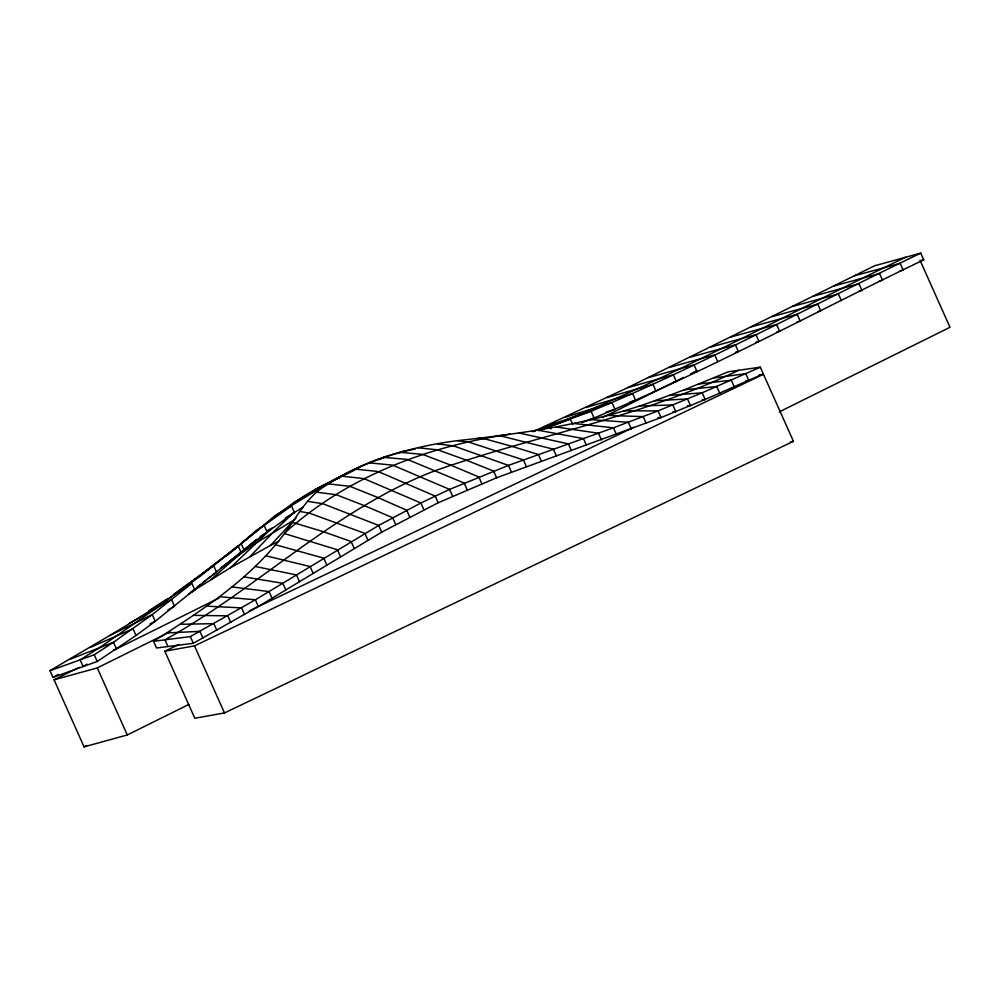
<?xml version="1.0" encoding="UTF-8"?>
<svg xmlns="http://www.w3.org/2000/svg" width="1000" height="1000" viewBox="0 0 1000 1000"><rect width="100%" height="100%" fill="white"/><g stroke="black" fill="none" stroke-linecap="round" stroke-linejoin="round"><path stroke-width="1.5" d="M415.163 449.062C381.613 455.1 349.525 469.487 321.325 488.462C305.538 499.738 296.6 517.288 285.25 532.475C250.987 578.862 201.513 610.775 153.537 641.287L156.537 647.987L193.325 643.288L258.375 606.475L381.712 532.15L438.162 502.762L496.587 477.775L661.05 417.575L705.163 399.5L763.3 373.888L760.3 367.188L728.35 371.763L684.338 389.8L654.513 400.812C591.225 423.938 524.225 433.25 457.6 440.65L457.55 440.662C408.488 446.8 360.387 462.013 318.725 489.062L275.763 515.163L226.513 555.887M194.587 589.275L190.987 592.225L230.362 567.788L270.625 545.337L296 518.013M250.35 556.25L273.8 531.6L293.525 512.663M230.362 567.788L272.075 527.938M312.562 491.987L314.738 489.837L340.988 476.213M289.438 507.013C310.438 488.338 338.35 479.7 362.413 465.7M210.588 579.837L256.562 539.5M271.3 519.212L294.913 501.75L318.725 489.062M256.7 539.412L155.25 621.312L136 635.5L97.238 661.475L53 677.4L50 670.688C105.175 637.775 162.275 606.737 212.525 566.512L264.137 525.388L291.5 505.9L294.5 512.612L267.137 532.1L244.062 550.112L241.062 543.4L257.15 529.788L264.137 525.388L267.137 532.1L260.15 536.5M197.587 577.638L238.088 545.788L241.088 552.5L222.125 567M196.988 587.3L200.588 584.35M202.987 582.375L205.387 580.4M285.25 532.475C347.625 476.325 427.95 446.2 510.087 434.137M267.125 531.013L269.45 529.188M220.912 568.025L254.237 544.125L293.825 520.163M173.412 594.5L213.625 565.625L216.625 572.325L213.025 574.862M207.037 579.1L210.637 576.562M235.912 548.138L156.938 607.775L99.388 647.8L80.15 659.85L50 670.688M87 664.137L83.15 666.55L80.15 659.85L94.237 654.775L113.462 642.3L152.25 614.6L191.875 583.362L194.875 590.062L188.675 593.987M148.95 610.737L167.162 598.95M303.137 507.15L285.325 518.013M53 677.4L58.35 674.35M129.388 623.25L171.562 599.612L174.562 606.325L167.913 610.025M153.537 641.287L190.325 636.587L255.375 599.775L378.713 525.438L420.863 502.987L449.588 489.4L508.45 465.4L613.425 427.812L658.05 410.875L702.163 392.8L760.3 367.188M400.188 452.688L402.887 451.3M270.625 545.337L278.85 541.237M379.312 459.663L384.65 457.013M533.337 431.613L627.712 387.663L874.663 265.75L920.738 253.137L923.737 259.837C813.825 312.387 706.688 371.163 594.087 417.95L581.888 422.6M905.588 257.275C788.263 313.45 673.938 376.413 553.237 425.275L591.087 411.25C703.688 364.462 810.825 305.675 920.738 253.137M188.85 704.463L127.287 734.963L84.075 746.862L54.075 679.812L79.237 667.35M114.188 650.025L219.025 598.075M54.075 679.812L97.287 667.913L170.05 631.862M602.388 417.625L683.55 377.413M690.537 373.938L697.537 370.475M84.075 746.862L86.875 745.475M779.3 411.875L950 327.287L920 260.238M109.738 635.55L152.25 614.6L155.25 621.312L150.062 623.862M759 375.062L763.462 374.263L793.45 441.312L224.488 712.938L194.812 718.25L164.812 651.2L178.9 644.475M249.312 610.862L633.763 427.325M164.812 651.2L194.488 645.888L763.462 374.263M89.963 647.562L133 628.787L136 635.5M738.6 370.288C642.113 416.9 535.925 435.363 435.487 470.562C334.825 508.925 258.238 588.288 164.913 639.788L167.913 646.488M335.3 479.562L339.55 477.837M538.612 430.613L570.363 419.15L572.762 424.513M70.05 659.287L113.462 642.3L116.463 649.013L113.637 650.113M541.737 429.562L551.8 425.812L544.75 428.312M544.55 426.675L591.087 411.25L594.087 417.95L589.963 419.312M565.45 417.188L612 402.663L615 409.363L606.112 412.137M532.25 431.525L549.688 426.275L550.887 428.963M586.275 407.488L632.65 393.663L635.65 400.363L629.837 402.088M607.013 397.625L652.987 384.363L655.987 391.062L653.175 391.875M627.712 387.663L673.3 374.787L676.3 381.488L673.312 382.337M648.375 377.612L694.038 364.9L697.038 371.6L694.038 372.438M669 367.5L714.712 354.9L717.712 361.6M920.987 260.6L923.737 259.837M751.413 326.812L797.188 314.325L800.188 321.037L797.175 321.85M730.825 337L776.587 324.513L779.587 331.213L776.575 332.038M710.225 347.188L755.975 334.675L758.975 341.375L755.975 342.2M689.613 357.35L735.362 344.812L738.363 351.512L735.35 352.337M854.375 275.8L900.15 263.337L903.15 270.038L900.138 270.863M833.787 286L879.562 273.538L882.55 280.25L879.55 281.062M813.188 296.212L858.962 283.738L861.963 290.45L858.95 291.262M792.6 306.413L838.375 293.938L841.375 300.65M772.013 316.613L817.788 304.137L820.775 310.85L817.775 311.663M790.487 441.85L793.45 441.312M713.775 377.938L745.825 373.713L748.825 380.425L745.913 380.8M699.1 383.963L731.312 380.175L734.312 386.875M684.338 389.8L716.75 386.538L719.75 393.237M669.475 395.412L702.163 392.8L705.163 399.5L702.188 399.738M654.513 400.812L687.513 398.938L690.512 405.65L687.513 405.812M166.962 632.925L199.913 631.375L202.913 638.075M639.188 405.95L672.812 404.975L675.8 411.675L672.775 411.763M180.263 624.288L213.863 623.663L216.863 630.375M623.575 410.825L658.05 410.875L661.05 417.575L657.962 417.575M193.438 615.363L227.763 615.825L230.75 622.537M607.2 415.387L643.225 416.637L646.225 423.35M206.488 606.163L241.588 607.863L244.587 614.575M590.675 419.613L628.35 422.287L631.35 428.988M383.625 457.375L407.45 459.438L464.137 483.038L467.137 489.75M219.412 596.688L255.375 599.775L258.375 606.475M400 452.312L422.6 454.387L450.412 465L478.812 476.938L481.812 483.638M369.137 462.85L392.6 465.125L449.588 489.4L452.587 496.112M354.975 469.1L378.05 471.488L435.163 496.05L438.162 502.762M573.888 423.5L613.425 427.812L616.425 434.525M418.188 447.762L437.987 449.913L465.513 459.862L493.587 471.075L496.587 477.775M341.175 476.112L363.812 478.562L420.863 502.987L423.862 509.688M328.05 483.862L349.875 486.312L377.987 497.575L406.7 510.213L409.7 516.912M231.8 586.912L269.1 591.575L272.1 598.288M437.663 443.875L453.6 445.913L508.45 465.4L511.45 472.113M316.825 492.2L336.25 494.725L364.15 505.55L392.65 517.7L395.65 524.412M457.6 440.65L469.387 442.312L523.387 459.9L526.388 466.6M556.2 427.013L598.462 433.237L601.462 439.95M498.963 435.487L553.4 449.188L556.388 455.9M478.325 437.95L485.3 438.988L511.613 446.238L538.375 454.513L541.375 461.213M307.512 501.337L322.875 503.738L378.713 525.438L381.712 532.15M243.738 576.838L282.8 583.288L285.8 589.987M537.825 430.15L583.45 438.6L586.45 445.3M299.9 511.45L309.738 513.263L364.875 533.4L367.875 540.1M292.387 522.337L323.7 531.812L351.112 541.525L354.113 548.225M255.312 566.5L296.45 574.925L299.45 581.638M518.95 432.975L568.425 443.9L571.425 450.6M265.775 555.775L310.1 566.538L313.1 573.237M275.512 544.775L323.738 558.138L326.737 564.837M284.475 533.587L337.413 549.788L340.412 556.487M190.325 636.587L193.325 643.288M194.488 645.888L224.488 712.938M94.237 654.775L97.238 661.475M97.287 667.913L127.287 734.963"/></g></svg>
